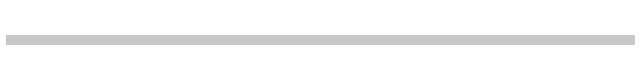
# Model space of a CAD drawing. Extents: x 43627 to 1359545, y -692302 to -50983.
# Drawn here: x 1317205 to 1319443, y -367400 to -367364 of the extents above; entities that cross this region are included whole.
import ezdxf
from ezdxf.enums import TextEntityAlignment as Align

# ---------------------------------------------------------------- set-up
doc = ezdxf.new("R2010")
doc.units = 0
doc.header["$LTSCALE"] = 1000
doc.header["$MEASUREMENT"] = 0
doc.layers.add('图签目录', color=255, linetype='Continuous')
doc.layers.add('标准图签', color=7, linetype='Continuous')
doc.styles.get("Standard").update_dxf_attribs({"font": 'gbenor.shx', "bigfont": 'gbcbig.shx'})
doc.styles.add('宋体', font='宋体.ttf', dxfattribs={"width": 0.8})

# ---------------------------------------------------------------- blocks, each defined once
blk = doc.blocks.new('ztwj11')
at = {"const_width": 35.9}
blk.add_lwpolyline([(93763, 3000), (132763, 3000)], dxfattribs=at)
at = {"layer": '图签目录', "style": '宋体', "width": 0.8}
for tag, p in [('图纸编号', (131471.3, 2513)), ('图纸时间', (123288.4, 1527.6)), ('设计号', (127163, 1500))]:
    blk.add_attdef(tag, text='', height=300, dxfattribs=at).set_placement(p, align=Align.MIDDLE)
at = {"layer": '图签目录', "lineweight": 30, "width": 0.8, "flags": 104}
for tag, p in [('工程名称', (117163, 2492)), ('图纸名称', (125163, 2500)), ('建设单位', (109163, 2466.4))]:
    blk.add_attdef(tag, text='', height=300, dxfattribs=at).set_placement(p, align=Align.MIDDLE_CENTER)
at = {"layer": '图签目录', "style": '宋体', "width": 0.8}
for tag, p in [('65', (129159.6, 1364.2)), ('3', (131459.8, 1346.9))]:
    blk.add_attdef(tag, text='', height=300, dxfattribs=at).set_placement(p, align=Align.CENTER)

msp = doc.modelspace()

# ---------------------------------------------------------------- block references
at = {"layer": '标准图签'}
msp.add_blockref('ztwj11', (1210920.2, -370381.6), dxfattribs=at)

doc.saveas('drawing.dxf')
